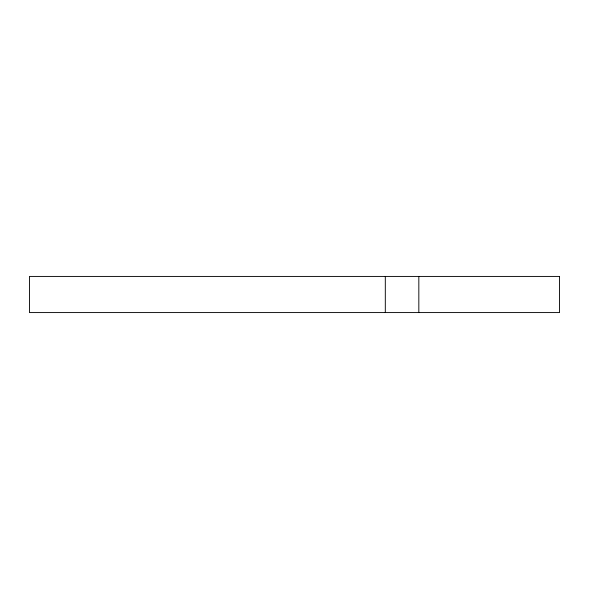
<?xml version="1.0" encoding="UTF-8"?>
<svg xmlns="http://www.w3.org/2000/svg" width="589" height="589" viewBox="0 0 589 589"><rect width="100%" height="100%" fill="white"/><g stroke="black" fill="none" stroke-linecap="round" stroke-linejoin="round"><path stroke-width="0.88" d="M418.831 276.425L418.831 312.575M385.309 276.425L385.309 312.575M559.55 276.425L29.45 276.425L29.45 312.575L559.55 312.575L559.55 276.425"/></g></svg>
